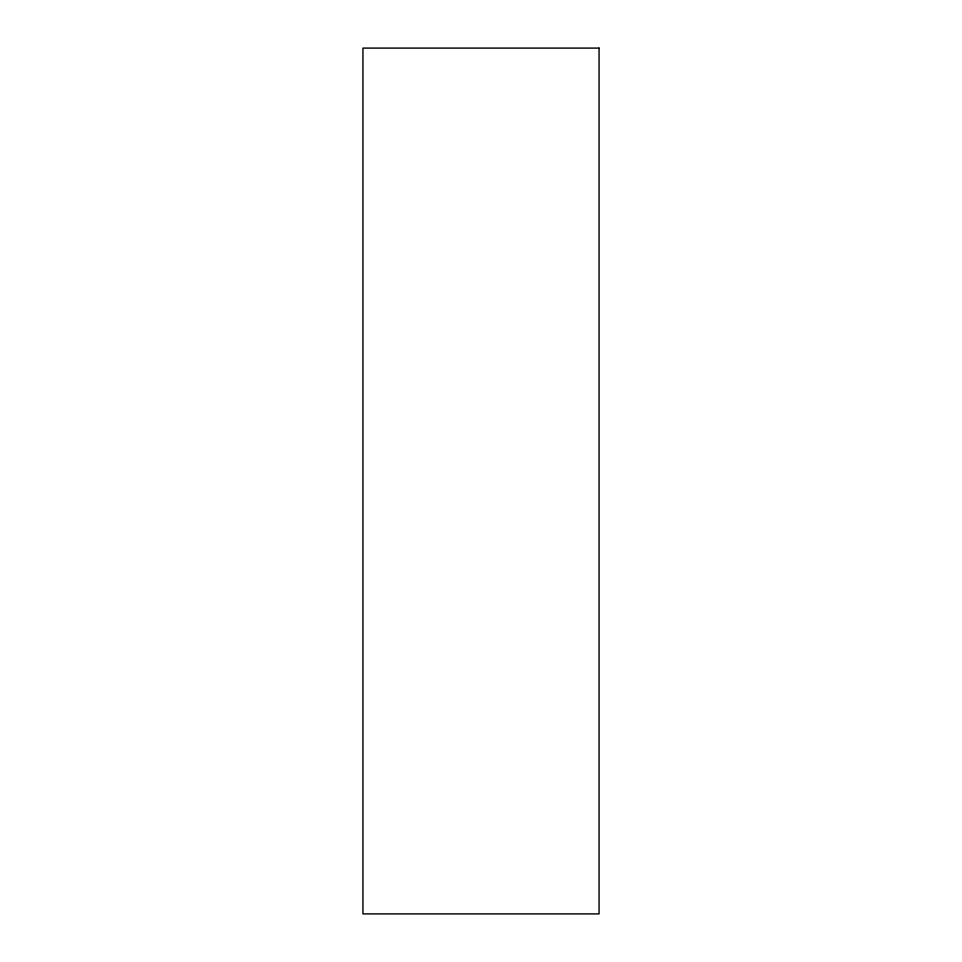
<?xml version="1.0" encoding="UTF-8"?>
<svg xmlns="http://www.w3.org/2000/svg" width="962" height="962" viewBox="0 0 962 962"><rect width="100%" height="100%" fill="white"/><g stroke="black" fill="none" stroke-linecap="round" stroke-linejoin="round"><path stroke-width="1.44" d="M599.061 48.1L362.939 48.1L362.939 913.9L599.061 913.9L599.061 48.1"/></g></svg>
